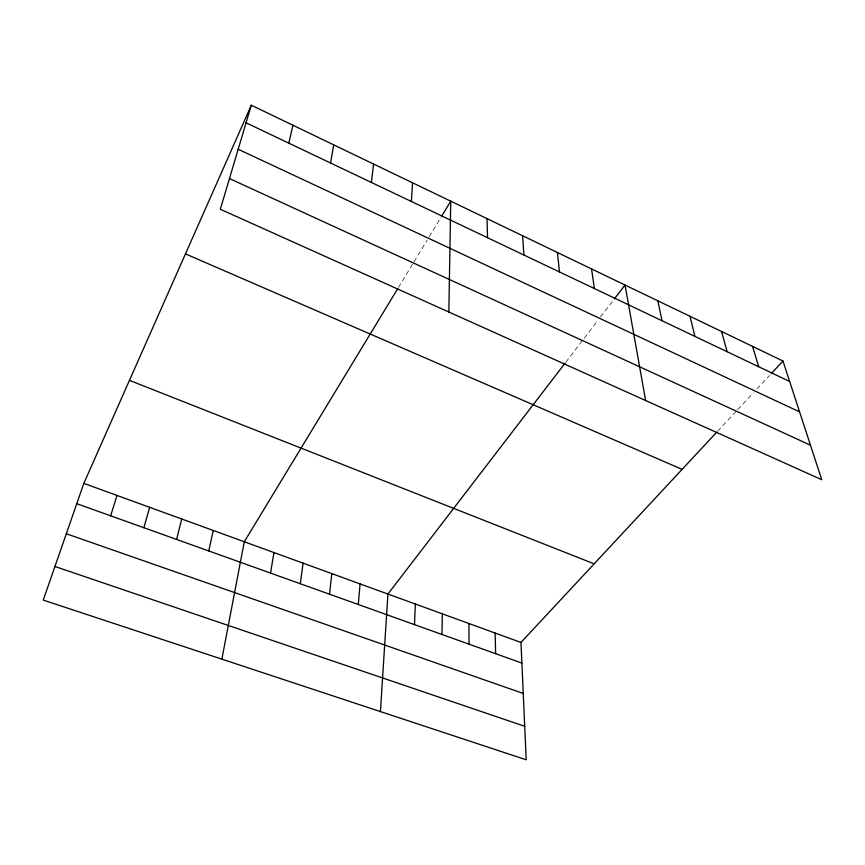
<?xml version="1.0" encoding="UTF-8"?>
<svg xmlns="http://www.w3.org/2000/svg" width="865" height="865" viewBox="0 0 865 865"><rect width="100%" height="100%" fill="white"/><g stroke="black" fill="none" stroke-linecap="round" stroke-linejoin="round"><path stroke-width="0.65" stroke-dasharray="4.33 3.24" d="M398.441 287.483L413.394 262.809M414.075 261.684L427.115 240.189M429.17 236.794L441.009 217.256M565.829 362.175L598.061 320.18M600.483 317.022L613.577 299.96M717.604 431.235L736.807 410.605M737.726 409.621L753.339 392.851M756.994 388.926L769.536 375.464"/><path stroke-width="1.3" d="M448.838 312.006L450.752 201.177L441.701 216.109M441.961 634.467L442.339 613.836M414.497 624.627L415.341 604.008M380.427 711.592L387.931 594.039L565.029 363.214M411.362 201.459L412.583 182.807M358.283 604.494L360.089 583.907M329.5 594.19L331.814 573.614M371.409 182.461L373.583 164.036M300.274 583.724L303.096 563.158M270.561 573.084L273.935 552.551M330.571 163.02L333.717 144.855M221.862 659.162L244.298 541.76L397.759 288.596M208.757 550.951L213.266 530.472M288.802 143.147L292.965 125.252M176.601 539.436L181.726 518.989M143.893 527.726L149.645 507.312M251.304 105.206L220.326 209.254L821.75 479.707L782.966 361.029L251.304 105.206L83.84 483.373L43.25 600.094L526.212 759.794L520.968 642.457L716.696 432.219M110.623 515.81L117.024 495.44M614.388 298.89L625.027 285.039L645.636 400.506M771.321 373.539L782.966 361.029M54.938 566.488L524.709 726.297M66.313 533.759L523.249 693.46M76.78 503.69L521.887 663.087M83.84 483.373L520.968 642.457M129.458 380.351L594.147 563.839M185.467 253.888L682.107 469.36M229.463 178.558L810.473 445.205M238.189 149.256L799.574 411.87M246.06 122.808L789.637 381.465M752.572 346.411L758.67 366.728M721.594 331.5L727.087 351.698M690.032 316.309L694.898 336.377M657.843 300.825L662.049 320.753M591.552 268.928L594.374 288.553M557.417 252.504L559.493 271.956M522.579 235.745L523.898 255.013M487.038 218.64L487.546 237.713M495.148 633.061L495.645 653.691M468.938 623.524L469.014 644.144"/></g></svg>
